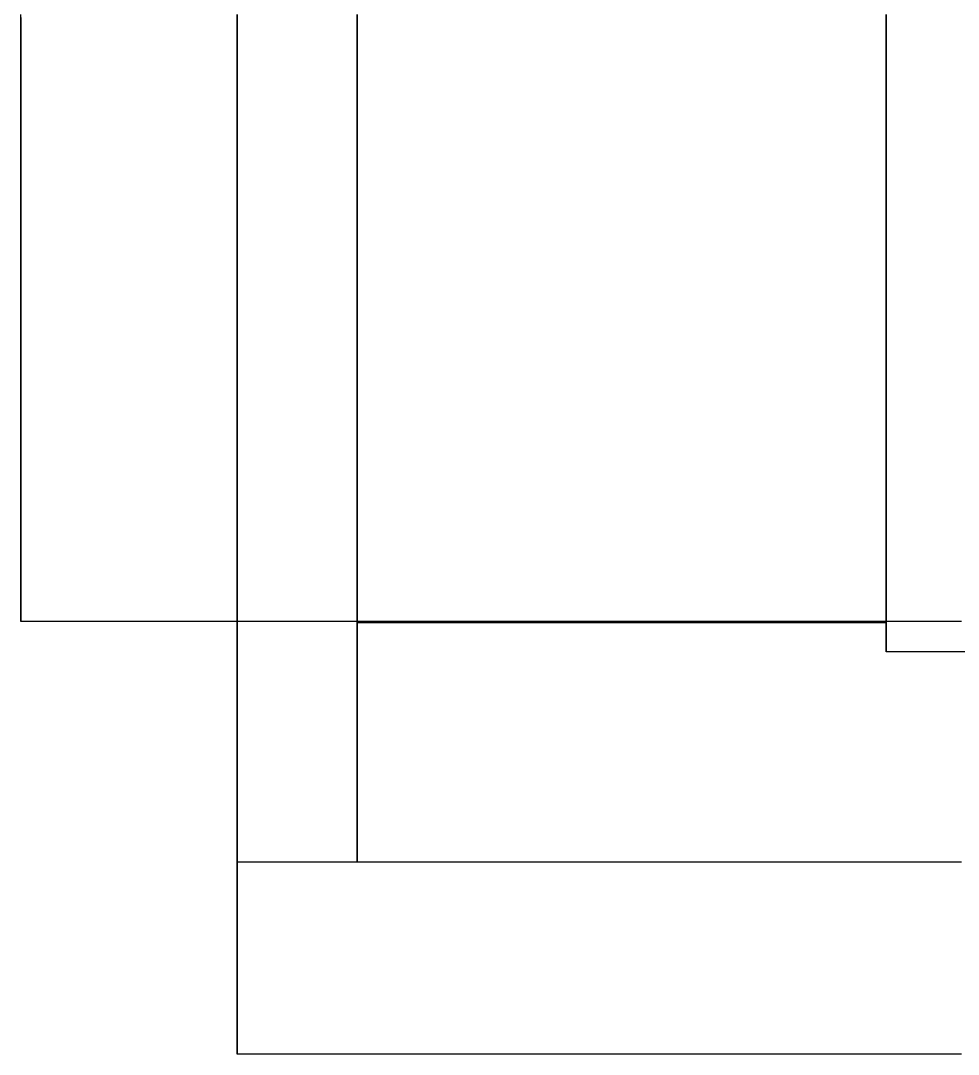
# Model space of a CAD drawing. Header units: millimetres. Extents: x -39 to 393, y -116 to 43.
# Drawn here: x -39 to 0, y -43 to 0 of the extents above; entities that cross this region are included whole.
import ezdxf

# ---------------------------------------------------------------- set-up
doc = ezdxf.new("R2010")
doc.units = ezdxf.units.MM
doc.layers.add('HIDDEN', color=8, linetype='Continuous')
doc.layers.add('VISIBLE', color=7, linetype='Continuous')

msp = doc.modelspace()

# ---------------------------------------------------------------- linework, layer by layer
at = {"layer": 'HIDDEN'}
for points in [[(-39, -25), (-39, -24.75), (-39, -24.5), (-39, -24.25), (-39, -24), (-39, -23.75), (-39, -23.5), (-39, -23.25), (-39, -23), (-39, -22.75), (-39, -22.506082), (-39, -22.25), (-39, -22), (-39, -21.75), (-39, -21.5), (-39, -21.25), (-39, -21), (-39, -20.75), (-39, -20.5), (-39, -20.25), (-39, -20), (-39, -19.75), (-39, -19.5), (-39, -19.25), (-39, -19), (-39, -18.75), (-39, -18.5), (-39, -18.25), (-39, -18), (-39, -17.75), (-39, -17.5), (-39, -17.25), (-39, -17), (-39, -16.75), (-39, -16.5), (-39, -16.25), (-39, -16), (-39, -15.75), (-39, -15.5), (-39, -15.25), (-39, -15), (-39, -14.75), (-39, -14.5), (-39, -14.25), (-39, -14), (-39, -13.75), (-39, -13.5), (-39, -13.25), (-39, -13), (-39, -12.75), (-39, -12.5), (-39, -12.25), (-39, -12), (-39, -11.75), (-39, -11.5), (-39, -11.25), (-39, -11), (-39, -10.751079), (-39, -10.5), (-39, -10.25), (-39, -10), (-39, -9.75), (-39, -9.5), (-39, -9.25), (-39, -9), (-39, -8.75), (-39, -8.5), (-39, -8.25), (-39, -8), (-39, -7.75), (-39, -7.5), (-39, -7.25), (-39, -7), (-39, -6.75), (-39, -6.5), (-39, -6.25), (-39, -6), (-39, -5.75), (-39, -5.5), (-39, -5.25), (-39, -5), (-39, -4.75), (-39, -4.5), (-39, -4.25), (-39, -4), (-39, -3.75), (-39, -3.5), (-39, -3.25), (-39, -3), (-39, -2.75), (-39, -2.5), (-39, -2.25), (-39, -2), (-39, -1.75), (-39, -1.5), (-39, -1.25), (-39, -1), (-39, -0.75), (-39, -0.5), (-39, -0.25), (-39, 0), (-39, 0.25)], [(-30, -43), (-30, -42.75), (-30, -42.5), (-30, -42.25), (-30, -42), (-30, -41.75), (-30, -41.5), (-30, -41.25), (-30, -41), (-30, -40.75), (-30, -40.5), (-30, -40.25), (-30, -40), (-30, -39.75), (-30, -39.5), (-30, -39.25), (-30, -39), (-30, -38.755008), (-30, -38.5), (-30, -38.25), (-30, -38), (-30, -37.75), (-30, -37.5), (-30, -37.25), (-30, -37), (-30, -36.75), (-30, -36.5), (-30, -36.25), (-30, -36), (-30, -35.75), (-30, -35.5), (-30, -35.25), (-30, -35), (-30, -34.75), (-30, -34.5), (-30, -34.25), (-30, -34), (-30, -33.75), (-30, -33.5), (-30, -33.25), (-30, -33), (-30, -32.75), (-30, -32.5), (-30, -32.25), (-30, -32), (-30, -31.75), (-30, -31.5), (-30, -31.25), (-30, -31), (-30, -30.75), (-30, -30.5), (-30, -30.25), (-30, -30), (-30, -29.75), (-30, -29.5), (-30, -29.25), (-30, -29), (-30, -28.75), (-30, -28.5), (-30, -28.25), (-30, -28), (-30, -27.75), (-30, -27.5), (-30, -27.25), (-30, -27), (-30, -26.75), (-30, -26.5), (-30, -26.25), (-30, -26), (-30, -25.75), (-30, -25.5), (-30, -25.25), (-30, -25), (-30, -24.75), (-30, -24.5), (-30, -24.25), (-30, -24), (-30, -23.75), (-30, -23.5), (-30, -23.25), (-30, -23), (-30, -22.75), (-30, -22.5), (-30, -22.25), (-30, -22), (-30, -21.75), (-30, -21.5), (-30, -21.25), (-30, -21), (-30, -20.75), (-30, -20.5), (-30, -20.25), (-30, -20), (-30, -19.75), (-30, -19.5), (-30, -19.25), (-30, -19), (-30, -18.75), (-30, -18.500107), (-30, -18.25), (-30, -18), (-30, -17.75), (-30, -17.5), (-30, -17.25), (-30, -17), (-30, -16.75), (-30, -16.5), (-30, -16.25), (-30, -16), (-30, -15.75), (-30, -15.5), (-30, -15.25), (-30, -15), (-30, -14.75), (-30, -14.5), (-30, -14.25), (-30, -14), (-30, -13.75), (-30, -13.5), (-30, -13.25), (-30, -13), (-30, -12.75), (-30, -12.5), (-30, -12.25), (-30, -12), (-30, -11.75), (-30, -11.5), (-30, -11.25), (-30, -11), (-30, -10.75), (-30, -10.5), (-30, -10.25), (-30, -10), (-30, -9.75), (-30, -9.501024), (-30, -9.25), (-30, -9), (-30, -8.75), (-30, -8.5), (-30, -8.25), (-30, -8), (-30, -7.75), (-30, -7.5), (-30, -7.25), (-30, -7), (-30, -6.75), (-30, -6.5), (-30, -6.25), (-30, -6), (-30, -5.75), (-30, -5.5), (-30, -5.25), (-30, -5), (-30, -4.75), (-30, -4.5), (-30, -4.25), (-30, -4), (-30, -3.75), (-30, -3.5), (-30, -3.25), (-30, -3), (-30, -2.75), (-30, -2.5), (-30, -2.25), (-30, -2), (-30, -1.75), (-30, -1.5), (-30, -1.25), (-30, -1), (-30, -0.75), (-30, -0.5), (-30, -0.25), (-30, 0), (-30, 0.25)], [(-30, 0.125448), (-30, -0.125448), (-30, -0.376344), (-30, -0.62724), (-30, -0.878136), (-30, -1.129032), (-30, -1.379928), (-30, -1.630824), (-30, -1.88172), (-30, -2.132616), (-30, -2.383513), (-30, -2.634409), (-30, -2.885305), (-30, -3.136201), (-30, -3.387097), (-30, -3.637993), (-30, -3.888889), (-30, -4.139785), (-30, -4.390681), (-30, -4.641577), (-30, -4.892473), (-30, -5.143369), (-30, -5.394265), (-30, -5.645161), (-30, -5.896057), (-30, -6.146953), (-30, -6.397849), (-30, -6.648746), (-30, -6.899642), (-30, -7.150538), (-30, -7.401434), (-30, -7.65233), (-30, -7.903226), (-30, -8.154122), (-30, -8.405018), (-30, -8.655914), (-30, -8.90681), (-30, -9.157706), (-30, -9.408602), (-30, -9.659498), (-30, -9.910394), (-30, -10.16129), (-30, -10.412186), (-30, -10.663082), (-30, -10.913978), (-30, -11.164875), (-30, -11.415771), (-30, -11.666667), (-30, -11.917563), (-30, -12.168459), (-30, -12.419355), (-30, -12.670251), (-30, -12.921147), (-30, -13.172043), (-30, -13.422939), (-30, -13.673835), (-30, -13.924731), (-30, -14.175627), (-30, -14.426523), (-30, -14.677419), (-30, -14.928315), (-30, -15.183424), (-30, -15.430108), (-30, -15.681004), (-30, -15.9319), (-30, -16.182796), (-30, -16.433692), (-30, -16.684588), (-30, -16.935484), (-30, -17.18638), (-30, -17.437276), (-30, -17.688172), (-30, -17.939068), (-30, -18.189964), (-30, -18.44086), (-30, -18.691756), (-30, -18.942652), (-30, -19.193548), (-30, -19.444444), (-30, -19.695341), (-30, -19.946237), (-30, -20.197133), (-30, -20.448029), (-30, -20.698925), (-30, -20.949821), (-30, -21.200717), (-30, -21.451613), (-30, -21.702509), (-30, -21.953405), (-30, -22.204301), (-30, -22.455197), (-30, -22.706093), (-30, -22.956989), (-30, -23.207885), (-30, -23.458781), (-30, -23.709677), (-30, -23.960573), (-30, -24.21147), (-30, -24.462366), (-30, -24.713262), (-30, -24.964158), (-30, -25.215054), (-30, -25.46595), (-30, -25.716846), (-30, -25.967742), (-30, -26.218638), (-30, -26.469534), (-30, -26.72043), (-30, -26.971326), (-30, -27.222222), (-30, -27.473118), (-30, -27.724014), (-30, -27.97491), (-30, -28.225806), (-30, -28.476703), (-30, -28.727599), (-30, -28.978495), (-30, -29.229391), (-30, -29.480287), (-30, -29.731183), (-30, -29.982079), (-30, -30.232975), (-30, -30.483871), (-30, -30.734767), (-30, -30.985663), (-30, -31.236559), (-30, -31.487455), (-30, -31.738351), (-30, -31.989247), (-30, -32.240143), (-30, -32.491039), (-30, -32.741935), (-30, -32.992832), (-30, -33.243728), (-30, -33.494624), (-30, -33.74552), (-30, -33.996416), (-30, -34.247312), (-30, -34.498208), (-30, -34.749104), (-30, -35)], [(-30, -35), (-30, -34.749104), (-30, -34.498208), (-30, -34.247312), (-30, -33.996416), (-30, -33.74552), (-30, -33.494624), (-30, -33.243728), (-30, -32.992832), (-30, -32.741935), (-30, -32.491039), (-30, -32.240143), (-30, -31.989247), (-30, -31.738351), (-30, -31.487455), (-30, -31.236559), (-30, -30.985663), (-30, -30.734767), (-30, -30.483871), (-30, -30.232975), (-30, -29.982079), (-30, -29.731183), (-30, -29.480287), (-30, -29.229391), (-30, -28.978495), (-30, -28.727599), (-30, -28.476703), (-30, -28.225806), (-30, -27.97491), (-30, -27.724014), (-30, -27.473118), (-30, -27.222222), (-30, -26.971326), (-30, -26.72043), (-30, -26.469534), (-30, -26.218638), (-30, -25.967742), (-30, -25.716846), (-30, -25.46595), (-30, -25.215054), (-30, -24.964158), (-30, -24.713262), (-30, -24.462366), (-30, -24.21147), (-30, -23.960573), (-30, -23.709677), (-30, -23.458781), (-30, -23.207885), (-30, -22.956989), (-30, -22.706093), (-30, -22.455197), (-30, -22.204301), (-30, -21.953405), (-30, -21.702509), (-30, -21.451613), (-30, -21.200717), (-30, -20.949821), (-30, -20.698925), (-30, -20.448029), (-30, -20.197133), (-30, -19.946237), (-30, -19.695341), (-30, -19.444444), (-30, -19.193548), (-30, -18.942652), (-30, -18.691756), (-30, -18.44086), (-30, -18.189964), (-30, -17.939068), (-30, -17.688172), (-30, -17.437276), (-30, -17.18638), (-30, -16.935484), (-30, -16.684588), (-30, -16.433692), (-30, -16.182796), (-30, -15.9319), (-30, -15.681004), (-30, -15.430108), (-30, -15.183424), (-30, -14.928315), (-30, -14.677419), (-30, -14.426523), (-30, -14.175627), (-30, -13.924731), (-30, -13.673835), (-30, -13.422939), (-30, -13.172043), (-30, -12.921147), (-30, -12.670251), (-30, -12.419355), (-30, -12.168459), (-30, -11.917563), (-30, -11.666667), (-30, -11.415771), (-30, -11.164875), (-30, -10.913978), (-30, -10.663082), (-30, -10.412186), (-30, -10.16129), (-30, -9.910394), (-30, -9.659498), (-30, -9.408602), (-30, -9.157706), (-30, -8.90681), (-30, -8.655914), (-30, -8.405018), (-30, -8.154122), (-30, -7.903226), (-30, -7.65233), (-30, -7.401434), (-30, -7.150538), (-30, -6.899642), (-30, -6.648746), (-30, -6.397849), (-30, -6.146953), (-30, -5.896057), (-30, -5.645161), (-30, -5.394265), (-30, -5.143369), (-30, -4.892473), (-30, -4.641577), (-30, -4.390681), (-30, -4.139785), (-30, -3.888889), (-30, -3.637993), (-30, -3.387097), (-30, -3.136201), (-30, -2.885305), (-30, -2.634409), (-30, -2.383513), (-30, -2.132616), (-30, -1.88172), (-30, -1.630824), (-30, -1.379928), (-30, -1.129032), (-30, -0.878136), (-30, -0.62724), (-30, -0.376344), (-30, -0.125448), (-30, 0.125448)], [(-25, 0.2505), (-25, 0), (-25, -0.2505), (-25, -0.501), (-25, -0.7515), (-25, -1.002), (-25, -1.2525), (-25, -1.503), (-25, -1.7535), (-25, -2.004), (-25, -2.2545), (-25, -2.505), (-25, -2.7555), (-25, -3.006), (-25, -3.2565), (-25, -3.507), (-25, -3.7575), (-25, -4.008), (-25, -4.2585), (-25, -4.509), (-25, -4.7595), (-25, -5.01), (-25, -5.2605), (-25, -5.511), (-25, -5.7615), (-25, -6.012), (-25, -6.2625), (-25, -6.513), (-25, -6.7635), (-25, -7.014), (-25, -7.2645), (-25, -7.515), (-25, -7.7655), (-25, -8.016), (-25, -8.2665), (-25, -8.517), (-25, -8.7675), (-25, -9.018), (-25, -9.2685), (-25, -9.519), (-25, -9.7695), (-25, -10.02), (-25, -10.2705), (-25, -10.521), (-25, -10.772582), (-25, -11.022), (-25, -11.2725), (-25, -11.523), (-25, -11.7735), (-25, -12.024), (-25, -12.2745), (-25, -12.525), (-25, -12.7755), (-25, -13.026), (-25, -13.2765), (-25, -13.527), (-25, -13.7775), (-25, -14.028), (-25, -14.2785), (-25, -14.529), (-25, -14.7795), (-25, -15.03), (-25, -15.2805), (-25, -15.531), (-25, -15.7815), (-25, -16.032), (-25, -16.2825), (-25, -16.533), (-25, -16.7835), (-25, -17.034), (-25, -17.2845), (-25, -17.535), (-25, -17.7855), (-25, -18.036), (-25, -18.2865), (-25, -18.537), (-25, -18.7875), (-25, -19.038), (-25, -19.2885), (-25, -19.539), (-25, -19.7895), (-25, -20.04), (-25, -20.2905), (-25, -20.541), (-25, -20.7915), (-25, -21.042), (-25, -21.2925), (-25, -21.543), (-25, -21.7935), (-25, -22.044), (-25, -22.2945), (-25, -22.551094), (-25, -22.7955), (-25, -23.046), (-25, -23.2965), (-25, -23.547), (-25, -23.7975), (-25, -24.048), (-25, -24.2985), (-25, -24.549), (-25, -24.7995), (-25, -25.05)], [(-25, -25.05), (-25, -24.7995), (-25, -24.549), (-25, -24.2985), (-25, -24.048), (-25, -23.7975), (-25, -23.547), (-25, -23.2965), (-25, -23.046), (-25, -22.7955), (-25, -22.551094), (-25, -22.2945), (-25, -22.044), (-25, -21.7935), (-25, -21.543), (-25, -21.2925), (-25, -21.042), (-25, -20.7915), (-25, -20.541), (-25, -20.2905), (-25, -20.04), (-25, -19.7895), (-25, -19.539), (-25, -19.2885), (-25, -19.038), (-25, -18.7875), (-25, -18.537), (-25, -18.2865), (-25, -18.036), (-25, -17.7855), (-25, -17.535), (-25, -17.2845), (-25, -17.034), (-25, -16.7835), (-25, -16.533), (-25, -16.2825), (-25, -16.032), (-25, -15.7815), (-25, -15.531), (-25, -15.2805), (-25, -15.03), (-25, -14.7795), (-25, -14.529), (-25, -14.2785), (-25, -14.028), (-25, -13.7775), (-25, -13.527), (-25, -13.2765), (-25, -13.026), (-25, -12.7755), (-25, -12.525), (-25, -12.2745), (-25, -12.024), (-25, -11.7735), (-25, -11.523), (-25, -11.2725), (-25, -11.022), (-25, -10.772582), (-25, -10.521), (-25, -10.2705), (-25, -10.02), (-25, -9.7695), (-25, -9.519), (-25, -9.2685), (-25, -9.018), (-25, -8.7675), (-25, -8.517), (-25, -8.2665), (-25, -8.016), (-25, -7.7655), (-25, -7.515), (-25, -7.2645), (-25, -7.014), (-25, -6.7635), (-25, -6.513), (-25, -6.2625), (-25, -6.012), (-25, -5.7615), (-25, -5.511), (-25, -5.2605), (-25, -5.01), (-25, -4.7595), (-25, -4.509), (-25, -4.2585), (-25, -4.008), (-25, -3.7575), (-25, -3.507), (-25, -3.2565), (-25, -3.006), (-25, -2.7555), (-25, -2.505), (-25, -2.2545), (-25, -2.004), (-25, -1.7535), (-25, -1.503), (-25, -1.2525), (-25, -1.002), (-25, -0.7515), (-25, -0.501), (-25, -0.2505), (-25, 0), (-25, 0.2505)], [(-25, 0.125448), (-25, -0.125448), (-25, -0.376344), (-25, -0.62724), (-25, -0.878136), (-25, -1.129032), (-25, -1.379928), (-25, -1.630824), (-25, -1.88172), (-25, -2.132616), (-25, -2.383513), (-25, -2.634409), (-25, -2.885305), (-25, -3.136201), (-25, -3.387097), (-25, -3.637993), (-25, -3.888889), (-25, -4.139785), (-25, -4.390681), (-25, -4.641577), (-25, -4.892473), (-25, -5.143369), (-25, -5.394265), (-25, -5.645161), (-25, -5.896057), (-25, -6.146953), (-25, -6.397849), (-25, -6.648746), (-25, -6.899642), (-25, -7.150538), (-25, -7.401434), (-25, -7.65233), (-25, -7.903226), (-25, -8.154122), (-25, -8.405018), (-25, -8.655914), (-25, -8.90681), (-25, -9.157706), (-25, -9.408602), (-25, -9.659498), (-25, -9.910394), (-25, -10.16129), (-25, -10.412186), (-25, -10.663082), (-25, -10.913978), (-25, -11.164875), (-25, -11.415771), (-25, -11.666667), (-25, -11.917563), (-25, -12.168459), (-25, -12.419355), (-25, -12.670251), (-25, -12.921147), (-25, -13.172043), (-25, -13.422939), (-25, -13.673835), (-25, -13.924731), (-25, -14.175627), (-25, -14.426523), (-25, -14.677419), (-25, -14.928315), (-25, -15.183424), (-25, -15.430108), (-25, -15.681004), (-25, -15.9319), (-25, -16.182796), (-25, -16.433692), (-25, -16.684588), (-25, -16.935484), (-25, -17.18638), (-25, -17.437276), (-25, -17.688172), (-25, -17.939068), (-25, -18.189964), (-25, -18.44086), (-25, -18.691756), (-25, -18.942652), (-25, -19.193548), (-25, -19.444444), (-25, -19.695341), (-25, -19.946237), (-25, -20.197133), (-25, -20.448029), (-25, -20.698925), (-25, -20.949821), (-25, -21.200717), (-25, -21.451613), (-25, -21.702509), (-25, -21.953405), (-25, -22.204301), (-25, -22.455197), (-25, -22.706093), (-25, -22.956989), (-25, -23.207885), (-25, -23.458781), (-25, -23.709677), (-25, -23.960573), (-25, -24.21147), (-25, -24.462366), (-25, -24.713262), (-25, -24.964158), (-25, -25.215054), (-25, -25.46595), (-25, -25.716846), (-25, -25.967742), (-25, -26.218638), (-25, -26.469534), (-25, -26.72043), (-25, -26.971326), (-25, -27.222222), (-25, -27.473118), (-25, -27.724014), (-25, -27.97491), (-25, -28.225806), (-25, -28.476703), (-25, -28.727599), (-25, -28.978495), (-25, -29.229391), (-25, -29.480287), (-25, -29.731183), (-25, -29.982079), (-25, -30.232975), (-25, -30.483871), (-25, -30.734767), (-25, -30.985663), (-25, -31.236559), (-25, -31.487455), (-25, -31.738351), (-25, -31.989247), (-25, -32.240143), (-25, -32.491039), (-25, -32.741935), (-25, -32.992832), (-25, -33.243728), (-25, -33.494624), (-25, -33.74552), (-25, -33.996416), (-25, -34.247312), (-25, -34.498208), (-25, -34.749104), (-25, -35)], [(-25, -35), (-25, -34.749104), (-25, -34.498208), (-25, -34.247312), (-25, -33.996416), (-25, -33.74552), (-25, -33.494624), (-25, -33.243728), (-25, -32.992832), (-25, -32.741935), (-25, -32.491039), (-25, -32.240143), (-25, -31.989247), (-25, -31.738351), (-25, -31.487455), (-25, -31.236559), (-25, -30.985663), (-25, -30.734767), (-25, -30.483871), (-25, -30.232975), (-25, -29.982079), (-25, -29.731183), (-25, -29.480287), (-25, -29.229391), (-25, -28.978495), (-25, -28.727599), (-25, -28.476703), (-25, -28.225806), (-25, -27.97491), (-25, -27.724014), (-25, -27.473118), (-25, -27.222222), (-25, -26.971326), (-25, -26.72043), (-25, -26.469534), (-25, -26.218638), (-25, -25.967742), (-25, -25.716846), (-25, -25.46595), (-25, -25.215054), (-25, -24.964158), (-25, -24.713262), (-25, -24.462366), (-25, -24.21147), (-25, -23.960573), (-25, -23.709677), (-25, -23.458781), (-25, -23.207885), (-25, -22.956989), (-25, -22.706093), (-25, -22.455197), (-25, -22.204301), (-25, -21.953405), (-25, -21.702509), (-25, -21.451613), (-25, -21.200717), (-25, -20.949821), (-25, -20.698925), (-25, -20.448029), (-25, -20.197133), (-25, -19.946237), (-25, -19.695341), (-25, -19.444444), (-25, -19.193548), (-25, -18.942652), (-25, -18.691756), (-25, -18.44086), (-25, -18.189964), (-25, -17.939068), (-25, -17.688172), (-25, -17.437276), (-25, -17.18638), (-25, -16.935484), (-25, -16.684588), (-25, -16.433692), (-25, -16.182796), (-25, -15.9319), (-25, -15.681004), (-25, -15.430108), (-25, -15.183424), (-25, -14.928315), (-25, -14.677419), (-25, -14.426523), (-25, -14.175627), (-25, -13.924731), (-25, -13.673835), (-25, -13.422939), (-25, -13.172043), (-25, -12.921147), (-25, -12.670251), (-25, -12.419355), (-25, -12.168459), (-25, -11.917563), (-25, -11.666667), (-25, -11.415771), (-25, -11.164875), (-25, -10.913978), (-25, -10.663082), (-25, -10.412186), (-25, -10.16129), (-25, -9.910394), (-25, -9.659498), (-25, -9.408602), (-25, -9.157706), (-25, -8.90681), (-25, -8.655914), (-25, -8.405018), (-25, -8.154122), (-25, -7.903226), (-25, -7.65233), (-25, -7.401434), (-25, -7.150538), (-25, -6.899642), (-25, -6.648746), (-25, -6.397849), (-25, -6.146953), (-25, -5.896057), (-25, -5.645161), (-25, -5.394265), (-25, -5.143369), (-25, -4.892473), (-25, -4.641577), (-25, -4.390681), (-25, -4.139785), (-25, -3.888889), (-25, -3.637993), (-25, -3.387097), (-25, -3.136201), (-25, -2.885305), (-25, -2.634409), (-25, -2.383513), (-25, -2.132616), (-25, -1.88172), (-25, -1.630824), (-25, -1.379928), (-25, -1.129032), (-25, -0.878136), (-25, -0.62724), (-25, -0.376344), (-25, -0.125448), (-25, 0.125448)], [(-3, 0.2505), (-3, 0), (-3, -0.2505), (-3, -0.501), (-3, -0.7515), (-3, -1.002), (-3, -1.2525), (-3, -1.503), (-3, -1.7535), (-3, -2.004), (-3, -2.2545), (-3, -2.505), (-3, -2.7555), (-3, -3.006), (-3, -3.2565), (-3, -3.507), (-3, -3.7575), (-3, -4.008), (-3, -4.2585), (-3, -4.509), (-3, -4.7595), (-3, -5.01), (-3, -5.2605), (-3, -5.511), (-3, -5.7615), (-3, -6.012), (-3, -6.2625), (-3, -6.513), (-3, -6.7635), (-3, -7.014), (-3, -7.2645), (-3, -7.515), (-3, -7.7655), (-3, -8.016), (-3, -8.2665), (-3, -8.517), (-3, -8.7675), (-3, -9.018), (-3, -9.2685), (-3, -9.519), (-3, -9.7695), (-3, -10.02), (-3, -10.2705), (-3, -10.521), (-3, -10.772582), (-3, -11.022), (-3, -11.2725), (-3, -11.523), (-3, -11.7735), (-3, -12.024), (-3, -12.2745), (-3, -12.525), (-3, -12.7755), (-3, -13.026), (-3, -13.2765), (-3, -13.527), (-3, -13.7775), (-3, -14.028), (-3, -14.2785), (-3, -14.529), (-3, -14.7795), (-3, -15.03), (-3, -15.2805), (-3, -15.531), (-3, -15.7815), (-3, -16.032), (-3, -16.2825), (-3, -16.533), (-3, -16.7835), (-3, -17.034), (-3, -17.2845), (-3, -17.535), (-3, -17.7855), (-3, -18.036), (-3, -18.2865), (-3, -18.537), (-3, -18.7875), (-3, -19.038), (-3, -19.2885), (-3, -19.539), (-3, -19.7895), (-3, -20.04), (-3, -20.2905), (-3, -20.541), (-3, -20.7915), (-3, -21.042), (-3, -21.2925), (-3, -21.543), (-3, -21.7935), (-3, -22.044), (-3, -22.2945), (-3, -22.551094), (-3, -22.7955), (-3, -23.046), (-3, -23.2965), (-3, -23.547), (-3, -23.7975), (-3, -24.048), (-3, -24.2985), (-3, -24.549), (-3, -24.7995), (-3, -25.05)], [(-3, -25.05), (-3, -24.7995), (-3, -24.549), (-3, -24.2985), (-3, -24.048), (-3, -23.7975), (-3, -23.547), (-3, -23.2965), (-3, -23.046), (-3, -22.7955), (-3, -22.551094), (-3, -22.2945), (-3, -22.044), (-3, -21.7935), (-3, -21.543), (-3, -21.2925), (-3, -21.042), (-3, -20.7915), (-3, -20.541), (-3, -20.2905), (-3, -20.04), (-3, -19.7895), (-3, -19.539), (-3, -19.2885), (-3, -19.038), (-3, -18.7875), (-3, -18.537), (-3, -18.2865), (-3, -18.036), (-3, -17.7855), (-3, -17.535), (-3, -17.2845), (-3, -17.034), (-3, -16.7835), (-3, -16.533), (-3, -16.2825), (-3, -16.032), (-3, -15.7815), (-3, -15.531), (-3, -15.2805), (-3, -15.03), (-3, -14.7795), (-3, -14.529), (-3, -14.2785), (-3, -14.028), (-3, -13.7775), (-3, -13.527), (-3, -13.2765), (-3, -13.026), (-3, -12.7755), (-3, -12.525), (-3, -12.2745), (-3, -12.024), (-3, -11.7735), (-3, -11.523), (-3, -11.2725), (-3, -11.022), (-3, -10.772582), (-3, -10.521), (-3, -10.2705), (-3, -10.02), (-3, -9.7695), (-3, -9.519), (-3, -9.2685), (-3, -9.018), (-3, -8.7675), (-3, -8.517), (-3, -8.2665), (-3, -8.016), (-3, -7.7655), (-3, -7.515), (-3, -7.2645), (-3, -7.014), (-3, -6.7635), (-3, -6.513), (-3, -6.2625), (-3, -6.012), (-3, -5.7615), (-3, -5.511), (-3, -5.2605), (-3, -5.01), (-3, -4.7595), (-3, -4.509), (-3, -4.2585), (-3, -4.008), (-3, -3.7575), (-3, -3.507), (-3, -3.2565), (-3, -3.006), (-3, -2.7555), (-3, -2.505), (-3, -2.2545), (-3, -2.004), (-3, -1.7535), (-3, -1.503), (-3, -1.2525), (-3, -1.002), (-3, -0.7515), (-3, -0.501), (-3, -0.2505), (-3, 0), (-3, 0.2505)], [(-3, 0.25), (-3, 0), (-3, -0.25), (-3, -0.5), (-3, -0.75), (-3, -1), (-3, -1.25), (-3, -1.5), (-3, -1.75), (-3, -2), (-3, -2.25), (-3, -2.5), (-3, -2.75), (-3, -3), (-3, -3.25), (-3, -3.5), (-3, -3.75), (-3, -4), (-3, -4.25), (-3, -4.5), (-3, -4.75), (-3, -5), (-3, -5.25), (-3, -5.5), (-3, -5.750435), (-3, -6), (-3, -6.25), (-3, -6.5), (-3, -6.75), (-3, -7), (-3, -7.25), (-3, -7.5), (-3, -7.75), (-3, -8), (-3, -8.25), (-3, -8.5), (-3, -8.75), (-3, -9), (-3, -9.25), (-3, -9.5), (-3, -9.75), (-3, -10), (-3, -10.25), (-3, -10.5), (-3, -10.75), (-3, -11), (-3, -11.25), (-3, -11.5), (-3, -11.75), (-3, -12), (-3, -12.25), (-3, -12.5), (-3, -12.75), (-3, -13), (-3, -13.25), (-3, -13.5), (-3, -13.75), (-3, -14), (-3, -14.25), (-3, -14.5), (-3, -14.75), (-3, -15), (-3, -15.25), (-3, -15.5), (-3, -15.75), (-3, -16), (-3, -16.25008), (-3, -16.5), (-3, -16.75), (-3, -17), (-3, -17.25), (-3, -17.5), (-3, -17.75), (-3, -18), (-3, -18.25), (-3, -18.5), (-3, -18.75), (-3, -19), (-3, -19.25), (-3, -19.5), (-3, -19.75), (-3, -20), (-3, -20.25), (-3, -20.504792), (-3, -20.75), (-3, -21), (-3, -21.25), (-3, -21.5), (-3, -21.75), (-3, -22), (-3, -22.25), (-3, -22.5), (-3, -22.75), (-3, -23), (-3, -23.25), (-3, -23.5), (-3, -23.75), (-3, -24), (-3, -24.25), (-3, -24.5), (-3, -24.75), (-3, -25), (-3, -25.25), (-3, -25.5), (-3, -25.75), (-3, -26), (-3, -26.25)], [(-3, -26.25), (-3, -26), (-3, -25.75), (-3, -25.5), (-3, -25.25), (-3, -25), (-3, -24.75), (-3, -24.5), (-3, -24.25), (-3, -24), (-3, -23.75), (-3, -23.5), (-3, -23.25), (-3, -23), (-3, -22.75), (-3, -22.5), (-3, -22.25), (-3, -22), (-3, -21.75), (-3, -21.5), (-3, -21.25), (-3, -21), (-3, -20.75), (-3, -20.504792), (-3, -20.25), (-3, -20), (-3, -19.75), (-3, -19.5), (-3, -19.25), (-3, -19), (-3, -18.75), (-3, -18.5), (-3, -18.25), (-3, -18), (-3, -17.75), (-3, -17.5), (-3, -17.25), (-3, -17), (-3, -16.75), (-3, -16.5), (-3, -16.25008), (-3, -16), (-3, -15.75), (-3, -15.5), (-3, -15.25), (-3, -15), (-3, -14.75), (-3, -14.5), (-3, -14.25), (-3, -14), (-3, -13.75), (-3, -13.5), (-3, -13.25), (-3, -13), (-3, -12.75), (-3, -12.5), (-3, -12.25), (-3, -12), (-3, -11.75), (-3, -11.5), (-3, -11.25), (-3, -11), (-3, -10.75), (-3, -10.5), (-3, -10.25), (-3, -10), (-3, -9.75), (-3, -9.5), (-3, -9.25), (-3, -9), (-3, -8.75), (-3, -8.5), (-3, -8.25), (-3, -8), (-3, -7.75), (-3, -7.5), (-3, -7.25), (-3, -7), (-3, -6.75), (-3, -6.5), (-3, -6.25), (-3, -6), (-3, -5.750435), (-3, -5.5), (-3, -5.25), (-3, -5), (-3, -4.75), (-3, -4.5), (-3, -4.25), (-3, -4), (-3, -3.75), (-3, -3.5), (-3, -3.25), (-3, -3), (-3, -2.75), (-3, -2.5), (-3, -2.25), (-3, -2), (-3, -1.75), (-3, -1.5), (-3, -1.25), (-3, -1), (-3, -0.75), (-3, -0.5), (-3, -0.25), (-3, 0), (-3, 0.25)], [(0.125523, -25), (-0.125523, -25), (-0.376569, -25), (-0.627615, -25), (-0.878661, -25), (-1.129707, -25), (-1.380753, -25), (-1.631799, -25), (-1.882845, -25), (-2.133891, -25), (-2.384937, -25), (-2.635983, -25), (-2.887029, -25), (-3.138075, -25), (-3.389121, -25), (-3.640167, -25), (-3.891213, -25), (-4.142259, -25), (-4.393305, -25), (-4.644351, -25), (-4.895397, -25), (-5.146444, -25), (-5.39749, -25), (-5.648536, -25), (-5.899582, -25), (-6.150628, -25), (-6.401674, -25), (-6.65272, -25), (-6.903766, -25), (-7.154812, -25), (-7.405858, -25), (-7.656904, -25), (-7.90795, -25), (-8.158996, -25), (-8.410042, -25), (-8.661088, -25), (-8.912134, -25), (-9.16318, -25), (-9.414226, -25), (-9.665272, -25), (-9.916318, -25), (-10.167364, -25), (-10.41841, -25), (-10.669456, -25), (-10.920502, -25), (-11.171548, -25), (-11.422594, -25), (-11.67364, -25), (-11.924686, -25), (-12.175732, -25), (-12.426778, -25), (-12.677824, -25), (-12.92887, -25), (-13.179916, -25), (-13.430962, -25), (-13.682008, -25), (-13.933054, -25), (-14.1841, -25), (-14.435146, -25), (-14.686192, -25), (-14.937238, -25), (-15.188285, -25), (-15.439331, -25), (-15.690377, -25), (-15.941423, -25), (-16.192469, -25), (-16.443515, -25), (-16.694561, -25), (-16.945607, -25), (-17.196653, -25), (-17.447699, -25), (-17.698745, -25), (-17.949791, -25), (-18.200837, -25), (-18.451883, -25), (-18.702929, -25), (-18.953975, -25), (-19.205021, -25), (-19.456067, -25), (-19.707113, -25), (-19.958159, -25), (-20.209205, -25), (-20.460251, -25), (-20.711297, -25), (-20.962343, -25), (-21.213389, -25), (-21.464435, -25), (-21.715481, -25), (-21.966527, -25), (-22.217573, -25), (-22.468619, -25), (-22.719665, -25), (-22.970711, -25), (-23.221757, -25), (-23.472803, -25), (-23.723849, -25), (-23.974895, -25), (-24.225941, -25), (-24.476987, -25), (-24.728033, -25), (-24.979079, -25), (-25.230126, -25), (-25.481172, -25), (-25.732218, -25), (-25.983264, -25), (-26.23431, -25), (-26.485356, -25), (-26.736402, -25), (-26.987448, -25), (-27.238494, -25), (-27.48954, -25), (-27.740586, -25), (-27.991632, -25), (-28.242678, -25), (-28.493724, -25), (-28.74477, -25), (-28.995816, -25), (-29.246862, -25), (-29.497908, -25), (-29.748954, -25), (-30, -25)], [(-3, -25.05), (-3.252874, -25.05), (-3.505747, -25.05), (-3.758621, -25.05), (-4.011494, -25.05), (-4.264368, -25.05), (-4.517241, -25.05), (-4.770115, -25.05), (-5.022989, -25.05), (-5.275862, -25.05), (-5.528736, -25.05), (-5.781609, -25.05), (-6.034483, -25.05), (-6.287356, -25.05), (-6.54023, -25.05), (-6.793103, -25.05), (-7.045977, -25.05), (-7.298851, -25.05), (-7.551724, -25.05), (-7.804598, -25.05), (-8.057471, -25.05), (-8.310345, -25.05), (-8.563218, -25.05), (-8.816092, -25.05), (-9.068966, -25.05), (-9.321839, -25.05), (-9.574713, -25.05), (-9.827586, -25.05), (-10.08046, -25.05), (-10.333333, -25.05), (-10.586207, -25.05), (-10.83908, -25.05), (-11.091954, -25.05), (-11.344828, -25.05), (-11.597701, -25.05), (-11.850575, -25.05), (-12.103448, -25.05), (-12.356322, -25.05), (-12.609195, -25.05), (-12.862069, -25.05), (-13.114943, -25.05), (-13.367816, -25.05), (-13.62069, -25.05), (-13.873563, -25.05), (-14.126437, -25.05), (-14.37931, -25.05), (-14.632184, -25.05), (-14.885057, -25.05), (-15.137931, -25.05), (-15.390805, -25.05), (-15.643678, -25.05), (-15.896552, -25.05), (-16.149425, -25.05), (-16.402299, -25.05), (-16.655172, -25.05), (-16.908046, -25.05), (-17.16092, -25.05), (-17.413793, -25.05), (-17.666667, -25.05), (-17.91954, -25.05), (-18.172414, -25.05), (-18.425287, -25.05), (-18.678161, -25.05), (-18.931034, -25.05), (-19.183908, -25.05), (-19.436782, -25.05), (-19.689655, -25.05), (-19.942529, -25.05), (-20.195402, -25.05), (-20.448276, -25.05), (-20.701149, -25.05), (-20.954023, -25.05), (-21.206897, -25.05), (-21.45977, -25.05), (-21.712644, -25.05), (-21.965517, -25.05), (-22.218391, -25.05), (-22.471264, -25.05), (-22.724138, -25.05), (-22.977011, -25.05), (-23.229885, -25.05), (-23.482759, -25.05), (-23.735632, -25.05), (-23.988506, -25.05), (-24.241379, -25.05), (-24.494253, -25.05), (-24.747126, -25.05), (-25, -25.05)], [(3, -26.25), (2.73913, -26.25), (2.478261, -26.25), (2.217391, -26.25), (1.956522, -26.25), (1.695652, -26.25), (1.434783, -26.25), (1.173913, -26.25), (0.913043, -26.25), (0.652174, -26.25), (0.391304, -26.25), (0.130435, -26.25), (-0.130435, -26.25), (-0.391304, -26.25), (-0.652174, -26.25), (-0.913043, -26.25), (-1.173913, -26.25), (-1.434783, -26.25), (-1.695652, -26.25), (-1.956522, -26.25), (-2.217391, -26.25), (-2.478261, -26.25), (-2.73913, -26.25), (-3, -26.25)], [(0.125523, -35), (-0.125523, -35), (-0.376569, -35), (-0.627615, -35), (-0.878661, -35), (-1.129707, -35), (-1.380753, -35), (-1.631799, -35), (-1.882845, -35), (-2.133891, -35), (-2.384937, -35), (-2.635983, -35), (-2.887029, -35), (-3.138075, -35), (-3.389121, -35), (-3.640167, -35), (-3.891213, -35), (-4.142259, -35), (-4.393305, -35), (-4.644351, -35), (-4.895397, -35), (-5.146444, -35), (-5.39749, -35), (-5.648536, -35), (-5.899582, -35), (-6.150628, -35), (-6.401674, -35), (-6.65272, -35), (-6.903766, -35), (-7.154812, -35), (-7.405858, -35), (-7.656904, -35), (-7.90795, -35), (-8.158996, -35), (-8.410042, -35), (-8.661088, -35), (-8.912134, -35), (-9.16318, -35), (-9.414226, -35), (-9.665272, -35), (-9.916318, -35), (-10.167364, -35), (-10.41841, -35), (-10.669456, -35), (-10.920502, -35), (-11.171548, -35), (-11.422594, -35), (-11.67364, -35), (-11.924686, -35), (-12.175732, -35), (-12.426778, -35), (-12.677824, -35), (-12.92887, -35), (-13.179916, -35), (-13.430962, -35), (-13.682008, -35), (-13.933054, -35), (-14.1841, -35), (-14.435146, -35), (-14.686192, -35), (-14.937238, -35), (-15.188285, -35), (-15.439331, -35), (-15.690377, -35), (-15.941423, -35), (-16.192469, -35), (-16.443515, -35), (-16.694561, -35), (-16.945607, -35), (-17.196653, -35), (-17.447699, -35), (-17.698745, -35), (-17.949791, -35), (-18.200837, -35), (-18.451883, -35), (-18.702929, -35), (-18.953975, -35), (-19.205021, -35), (-19.456067, -35), (-19.707113, -35), (-19.958159, -35), (-20.209205, -35), (-20.460251, -35), (-20.711297, -35), (-20.962343, -35), (-21.213389, -35), (-21.464435, -35), (-21.715481, -35), (-21.966527, -35), (-22.217573, -35), (-22.468619, -35), (-22.719665, -35), (-22.970711, -35), (-23.221757, -35), (-23.472803, -35), (-23.723849, -35), (-23.974895, -35), (-24.225941, -35), (-24.476987, -35), (-24.728033, -35), (-24.979079, -35), (-25.230126, -35), (-25.481172, -35), (-25.732218, -35), (-25.983264, -35), (-26.23431, -35), (-26.485356, -35), (-26.736402, -35), (-26.987448, -35), (-27.238494, -35), (-27.48954, -35), (-27.740586, -35), (-27.991632, -35), (-28.242678, -35), (-28.493724, -35), (-28.74477, -35), (-28.995816, -35), (-29.246862, -35), (-29.497908, -35), (-29.748954, -35), (-30, -35)], [(0.125628, -35), (-0.125628, -35), (-0.376884, -35), (-0.628141, -35), (-0.879397, -35), (-1.130653, -35), (-1.38191, -35), (-1.633166, -35), (-1.884422, -35), (-2.135678, -35), (-2.386935, -35), (-2.638191, -35), (-2.889447, -35), (-3.140704, -35), (-3.39196, -35), (-3.643216, -35), (-3.894472, -35), (-4.145729, -35), (-4.396985, -35), (-4.648241, -35), (-4.899497, -35), (-5.150754, -35), (-5.40201, -35), (-5.653266, -35), (-5.904523, -35), (-6.155779, -35), (-6.407035, -35), (-6.658291, -35), (-6.909548, -35), (-7.160804, -35), (-7.41206, -35), (-7.663317, -35), (-7.914573, -35), (-8.165829, -35), (-8.417085, -35), (-8.668342, -35), (-8.919598, -35), (-9.170854, -35), (-9.422111, -35), (-9.673367, -35), (-9.924623, -35), (-10.175879, -35), (-10.427136, -35), (-10.678392, -35), (-10.929648, -35), (-11.180905, -35), (-11.432161, -35), (-11.683417, -35), (-11.934673, -35), (-12.18593, -35), (-12.437186, -35), (-12.688442, -35), (-12.939698, -35), (-13.190955, -35), (-13.442211, -35), (-13.693467, -35), (-13.944724, -35), (-14.19598, -35), (-14.447236, -35), (-14.698492, -35), (-14.949749, -35), (-15.201005, -35), (-15.452261, -35), (-15.703518, -35), (-15.954774, -35), (-16.20603, -35), (-16.457286, -35), (-16.708543, -35), (-16.959799, -35), (-17.211055, -35), (-17.462312, -35), (-17.713568, -35), (-17.964824, -35), (-18.21608, -35), (-18.467337, -35), (-18.718593, -35), (-18.969849, -35), (-19.221106, -35), (-19.472362, -35), (-19.723618, -35), (-19.974874, -35), (-20.226131, -35), (-20.477387, -35), (-20.728643, -35), (-20.979899, -35), (-21.231156, -35), (-21.482412, -35), (-21.733668, -35), (-21.984925, -35), (-22.236181, -35), (-22.487437, -35), (-22.738693, -35), (-22.98995, -35), (-23.241206, -35), (-23.492462, -35), (-23.743719, -35), (-23.994975, -35), (-24.246231, -35), (-24.497487, -35), (-24.748744, -35), (-25, -35)]]:
    msp.add_lwpolyline(points, dxfattribs=at)
at = {"layer": 'VISIBLE'}
for points in [[(-39, 0.125628), (-39, -0.125628), (-39, -0.376884), (-39, -0.628141), (-39, -0.879397), (-39, -1.130653), (-39, -1.38191), (-39, -1.633166), (-39, -1.884422), (-39, -2.135678), (-39, -2.386935), (-39, -2.638191), (-39, -2.889447), (-39, -3.140704), (-39, -3.39196), (-39, -3.643216), (-39, -3.894472), (-39, -4.145729), (-39, -4.396985), (-39, -4.648241), (-39, -4.899497), (-39, -5.150754), (-39, -5.40201), (-39, -5.653266), (-39, -5.904523), (-39, -6.155779), (-39, -6.407035), (-39, -6.658291), (-39, -6.909548), (-39, -7.160804), (-39, -7.41206), (-39, -7.663317), (-39, -7.914573), (-39, -8.165829), (-39, -8.417085), (-39, -8.668342), (-39, -8.919598), (-39, -9.170854), (-39, -9.422111), (-39, -9.673367), (-39, -9.924623), (-39, -10.175879), (-39, -10.427136), (-39, -10.678392), (-39, -10.929681), (-39, -11.180905), (-39, -11.432161), (-39, -11.683417), (-39, -11.934673), (-39, -12.18593), (-39, -12.437186), (-39, -12.688442), (-39, -12.939698), (-39, -13.190955), (-39, -13.442211), (-39, -13.693467), (-39, -13.944724), (-39, -14.19598), (-39, -14.447236), (-39, -14.698492), (-39, -14.949749), (-39, -15.201005), (-39, -15.452261), (-39, -15.703518), (-39, -15.954774), (-39, -16.20603), (-39, -16.457286), (-39, -16.708543), (-39, -16.959799), (-39, -17.211055), (-39, -17.462312), (-39, -17.713568), (-39, -17.964824), (-39, -18.21608), (-39, -18.467337), (-39, -18.718593), (-39, -18.969849), (-39, -19.221106), (-39, -19.472362), (-39, -19.723618), (-39, -19.974874), (-39, -20.226131), (-39, -20.477387), (-39, -20.728643), (-39, -20.979899), (-39, -21.231156), (-39, -21.482412), (-39, -21.733668), (-39, -21.984925), (-39, -22.236181), (-39, -22.487437), (-39, -22.738693), (-39, -22.98995), (-39, -23.241206), (-39, -23.492462), (-39, -23.743719), (-39, -23.994975), (-39, -24.246231), (-39, -24.497487), (-39, -24.748744), (-39, -25)], [(-30, 0.25), (-30, 0), (-30, -0.25), (-30, -0.5), (-30, -0.75), (-30, -1), (-30, -1.25), (-30, -1.5), (-30, -1.75), (-30, -2), (-30, -2.25), (-30, -2.5), (-30, -2.75), (-30, -3), (-30, -3.25), (-30, -3.5), (-30, -3.75), (-30, -4), (-30, -4.25), (-30, -4.5), (-30, -4.75), (-30, -5), (-30, -5.25), (-30, -5.5), (-30, -5.75), (-30, -6), (-30, -6.25), (-30, -6.5), (-30, -6.75), (-30, -7), (-30, -7.25), (-30, -7.5), (-30, -7.75), (-30, -8), (-30, -8.25), (-30, -8.5), (-30, -8.75), (-30, -9), (-30, -9.25), (-30, -9.501024), (-30, -9.75), (-30, -10), (-30, -10.25), (-30, -10.5), (-30, -10.75), (-30, -11), (-30, -11.25), (-30, -11.5), (-30, -11.75), (-30, -12), (-30, -12.25), (-30, -12.5), (-30, -12.75), (-30, -13), (-30, -13.25), (-30, -13.5), (-30, -13.75), (-30, -14), (-30, -14.25), (-30, -14.5), (-30, -14.75), (-30, -15), (-30, -15.25), (-30, -15.5), (-30, -15.75), (-30, -16), (-30, -16.25), (-30, -16.5), (-30, -16.75), (-30, -17), (-30, -17.25), (-30, -17.5), (-30, -17.75), (-30, -18), (-30, -18.25), (-30, -18.500107), (-30, -18.75), (-30, -19), (-30, -19.25), (-30, -19.5), (-30, -19.75), (-30, -20), (-30, -20.25), (-30, -20.5), (-30, -20.75), (-30, -21), (-30, -21.25), (-30, -21.5), (-30, -21.75), (-30, -22), (-30, -22.25), (-30, -22.5), (-30, -22.75), (-30, -23), (-30, -23.25), (-30, -23.5), (-30, -23.75), (-30, -24), (-30, -24.25), (-30, -24.5), (-30, -24.75), (-30, -25), (-30, -25.25), (-30, -25.5), (-30, -25.75), (-30, -26), (-30, -26.25), (-30, -26.5), (-30, -26.75), (-30, -27), (-30, -27.25), (-30, -27.5), (-30, -27.75), (-30, -28), (-30, -28.25), (-30, -28.5), (-30, -28.75), (-30, -29), (-30, -29.25), (-30, -29.5), (-30, -29.75), (-30, -30), (-30, -30.25), (-30, -30.5), (-30, -30.75), (-30, -31), (-30, -31.25), (-30, -31.5), (-30, -31.75), (-30, -32), (-30, -32.25), (-30, -32.5), (-30, -32.75), (-30, -33), (-30, -33.25), (-30, -33.5), (-30, -33.75), (-30, -34), (-30, -34.25), (-30, -34.5), (-30, -34.75), (-30, -35), (-30, -35.25), (-30, -35.5), (-30, -35.75), (-30, -36), (-30, -36.25), (-30, -36.5), (-30, -36.75), (-30, -37), (-30, -37.25), (-30, -37.5), (-30, -37.75), (-30, -38), (-30, -38.25), (-30, -38.5), (-30, -38.755008), (-30, -39), (-30, -39.25), (-30, -39.5), (-30, -39.75), (-30, -40), (-30, -40.25), (-30, -40.5), (-30, -40.75), (-30, -41), (-30, -41.25), (-30, -41.5), (-30, -41.75), (-30, -42), (-30, -42.25), (-30, -42.5), (-30, -42.75), (-30, -43)], [(-30, -25), (-30.257143, -25), (-30.514286, -25), (-30.771429, -25), (-31.028571, -25), (-31.285714, -25), (-31.542857, -25), (-31.8, -25), (-32.057143, -25), (-32.314286, -25), (-32.571429, -25), (-32.828571, -25), (-33.085714, -25), (-33.342857, -25), (-33.6, -25), (-33.857143, -25), (-34.114286, -25), (-34.371429, -25), (-34.628571, -25), (-34.885714, -25), (-35.142857, -25), (-35.4, -25), (-35.657143, -25), (-35.914286, -25), (-36.171429, -25), (-36.428571, -25), (-36.685714, -25), (-36.942857, -25), (-37.2, -25), (-37.457143, -25), (-37.714286, -25), (-37.971429, -25), (-38.228571, -25), (-38.485714, -25), (-38.742857, -25), (-39, -25)], [(0.125523, -43), (-0.125523, -43), (-0.376569, -43), (-0.627615, -43), (-0.878661, -43), (-1.129707, -43), (-1.380753, -43), (-1.631799, -43), (-1.882845, -43), (-2.133891, -43), (-2.384937, -43), (-2.635983, -43), (-2.887029, -43), (-3.138075, -43), (-3.389121, -43), (-3.640167, -43), (-3.891213, -43), (-4.142259, -43), (-4.393305, -43), (-4.644351, -43), (-4.895397, -43), (-5.146444, -43), (-5.39749, -43), (-5.648536, -43), (-5.899582, -43), (-6.150628, -43), (-6.401674, -43), (-6.65272, -43), (-6.903766, -43), (-7.154812, -43), (-7.405858, -43), (-7.656904, -43), (-7.90795, -43), (-8.158996, -43), (-8.410042, -43), (-8.661088, -43), (-8.912134, -43), (-9.16318, -43), (-9.414226, -43), (-9.665272, -43), (-9.916318, -43), (-10.167364, -43), (-10.41841, -43), (-10.669456, -43), (-10.920502, -43), (-11.171548, -43), (-11.422594, -43), (-11.67364, -43), (-11.924686, -43), (-12.175732, -43), (-12.426778, -43), (-12.677824, -43), (-12.92887, -43), (-13.179916, -43), (-13.430962, -43), (-13.682008, -43), (-13.933054, -43), (-14.1841, -43), (-14.435146, -43), (-14.686192, -43), (-14.937238, -43), (-15.188285, -43), (-15.439331, -43), (-15.690377, -43), (-15.941423, -43), (-16.192469, -43), (-16.443515, -43), (-16.694561, -43), (-16.945607, -43), (-17.196653, -43), (-17.447699, -43), (-17.698745, -43), (-17.949791, -43), (-18.200837, -43), (-18.451883, -43), (-18.702929, -43), (-18.953975, -43), (-19.205021, -43), (-19.456067, -43), (-19.707113, -43), (-19.958159, -43), (-20.209205, -43), (-20.460251, -43), (-20.711297, -43), (-20.962343, -43), (-21.213389, -43), (-21.464435, -43), (-21.715481, -43), (-21.966527, -43), (-22.217573, -43), (-22.468619, -43), (-22.719665, -43), (-22.970711, -43), (-23.221757, -43), (-23.472803, -43), (-23.723849, -43), (-23.974895, -43), (-24.225941, -43), (-24.476987, -43), (-24.728033, -43), (-24.979079, -43), (-25.230126, -43), (-25.481172, -43), (-25.732218, -43), (-25.983264, -43), (-26.23431, -43), (-26.485356, -43), (-26.736402, -43), (-26.987448, -43), (-27.238494, -43), (-27.48954, -43), (-27.740586, -43), (-27.991632, -43), (-28.242678, -43), (-28.493724, -43), (-28.74477, -43), (-28.995816, -43), (-29.246862, -43), (-29.497908, -43), (-29.748954, -43), (-30, -43)]]:
    msp.add_lwpolyline(points, dxfattribs=at)

doc.saveas('drawing.dxf')
